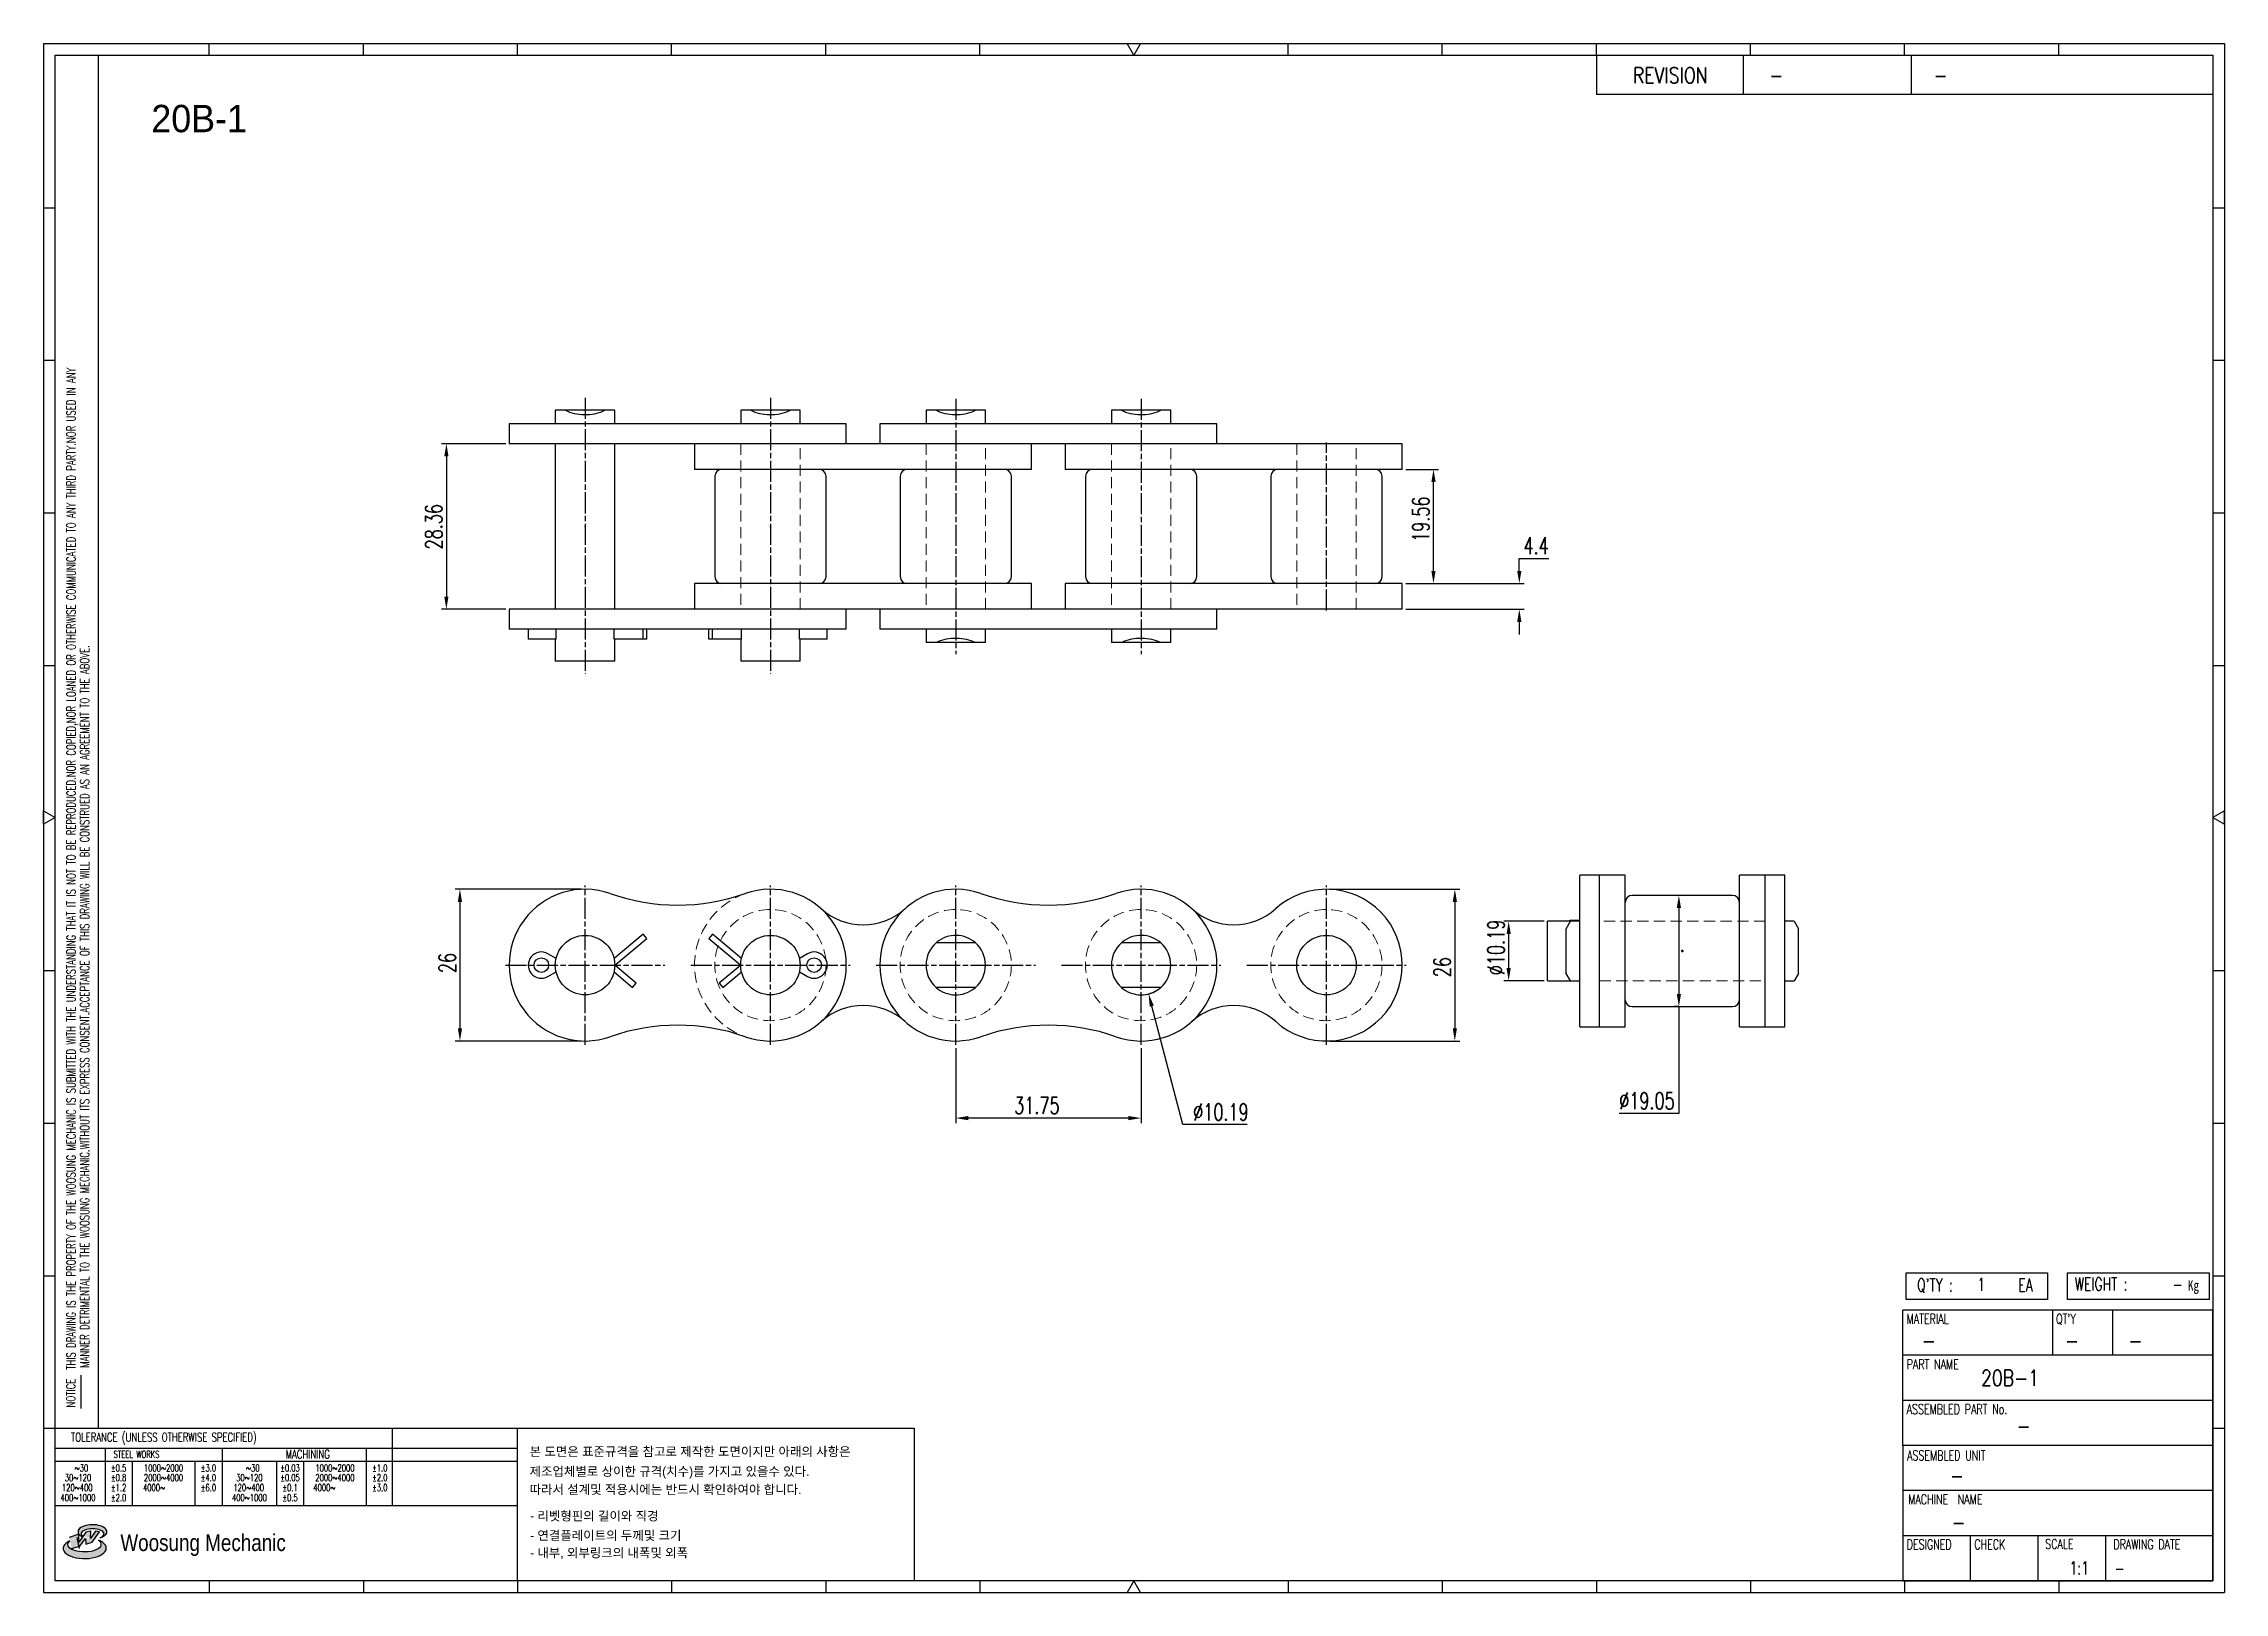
# Model space of a CAD drawing. Header units: millimetres. Extents: x 1209 to 1583, y -47 to 218.
import ezdxf
from ezdxf.enums import TextEntityAlignment as Align

# ---------------------------------------------------------------- set-up
doc = ezdxf.new("R2010")
doc.units = ezdxf.units.MM
doc.linetypes.add('AM_ISO08W050', pattern=[18, 12, -1.5, 3, -1.5])
doc.linetypes.add('HIDDEN', pattern=[9.525, 6.35, -3.175])
doc.layers.get('Defpoints').update_dxf_attribs({"color": 80})
for name, color, linetype, lineweight in [('2d ConnectionPoints', 7, 'Continuous', 50), ('CL1', 140, 'AM_ISO08W050', 25), ('HL3', 1, 'HIDDEN', 0)]:
    doc.layers.add(name, color=color, linetype=linetype, lineweight=lineweight)
for name, color, linetype in [('S-DIM', 7, 'Continuous'), ('TITLE', 7, 'Continuous'), ('도면레이아웃', 7, 'Continuous')]:
    doc.layers.add(name, color=color, linetype=linetype)
doc.styles.add('HAN', font='ROMANS.shx', dxfattribs={"width": 0.7, "bigfont": 'whgtxt.shx'})
doc.styles.add('HKD_ST2', font='romans.shx', dxfattribs={"width": 0.7, "height": 4, "bigfont": '@extfont2.shx'})
doc.styles.add('HSG', font='SIMPLEX.shx', dxfattribs={"width": 0.7, "bigfont": 'HSG.shx'})
doc.styles.add('MtXpl_', font='Gulim.ttf')
doc.styles.add('SLDTEXTSTYLE4', font='arial.ttf', dxfattribs={"width": 0.8})
doc.dimstyles.new('APP1.2', dxfattribs={"dimscale": 1.2, "dimtxt": 2.4, "dimasz": 1.8, "dimexe": 0.7, "dimexo": 0.5, "dimgap": 0.6, "dimtad": 1, "dimtoh": 1, "dimrnd": 0.01, "dimzin": 9, "dimdsep": 46, "dimtxsty": 'HSG', "dimcen": 0, "dimclrd": 1, "dimclre": 1, "dimclrt": 256, "dimazin": 2, "dimtp": 1, "dimtm": 1, "dimtfac": 0.5, "dimtofl": 0, "dimtmove": 0, "dimatfit": 3, "dimfxl": 0, "dimtvp": 1, "dimtolj": 2, "dimlwd": -1, "dimlwe": -1, "dimarcsym": 0})

# ---------------------------------------------------------------- blocks, each defined once
blk = doc.blocks.new('MAST')
at = {"layer": '도면레이아웃'}
h = blk.add_hatch(color=10, dxfattribs=at)
h.paths.add_polyline_path([(1.544, 35.177), (1.554, 34.966), (1.779, 35.034), (2.054, 35.422), (1.908, 35.446), (1.728, 35.167), (1.741, 35.439), (1.547, 35.405), (1.292, 35.041), (1.295, 35.33), (0.943, 35.208), (1.03, 34.8), (1.336, 34.885)])
edge = h.paths.add_edge_path()
edge.add_ellipse((1.795, 35.421), major_axis=(-0.53, 0), ratio=0.487785, start_angle=122.36065, end_angle=403.39574)
edge.add_line((1.411, 35.244), (1.419, 35.261))
edge.add_ellipse((1.798, 35.344), major_axis=(-0.423, 0), ratio=0.444396, start_angle=131.58977, end_angle=386.19408, ccw=False)
edge = h.paths.add_edge_path()
edge.add_ellipse((1.512, 34.815), major_axis=(-0.793, 0), ratio=0.480113, start_angle=314.67633, end_angle=590.85213)
edge.add_ellipse((1.501, 34.958), major_axis=(-0.62, 0), ratio=0.43311, start_angle=331.7024, end_angle=574.42495, ccw=False)
at = {"color": 140}
for p, q in [((0, 90.118), (80.15, 90.118)), ((0, 90.118), (0, 33.191)), ((80.15, 90.118), (80.15, 33.191)), ((57.068, 89.693), (57.068, 88.246)), ((62.47, 89.693), (62.47, 88.246)), ((68.635, 89.693), (68.635, 88.246)), ((79.725, 88.246), (57.068, 88.246)), ((68.449, 43.961), (68.449, 44.936)), ((68.449, 44.936), (73.654, 44.936)), ((73.654, 44.936), (73.654, 43.961)), ((74.39, 43.961), (74.39, 44.936)), ((74.39, 44.936), (79.595, 44.936)), ((79.595, 44.936), (79.595, 43.961)), ((68.336, 38.59), (68.336, 43.563)), ((79.725, 43.563), (68.336, 43.563)), ((73.654, 43.961), (68.449, 43.961)), ((73.827, 43.563), (73.827, 41.905)), ((79.595, 43.961), (74.39, 43.961)), ((76.037, 43.563), (76.037, 41.905)), ((79.725, 38.59), (79.725, 43.563)), ((79.725, 41.905), (68.336, 41.905)), ((79.725, 40.248), (68.336, 40.248)), ((68.336, 38.59), (68.336, 33.616)), ((79.725, 38.59), (68.336, 38.59)), ((79.725, 33.616), (79.725, 38.59)), ((79.725, 36.932), (68.336, 36.932)), ((79.725, 35.274), (68.336, 35.274)), ((70.822, 33.616), (70.822, 35.274)), ((73.309, 33.616), (73.309, 35.274)), ((75.796, 33.616), (75.796, 35.274)), ((0, 33.191), (80.15, 33.191)), ((68.336, 33.616), (79.725, 33.616))]:
    blk.add_line(p, q, dxfattribs=at)
for p, q in [((6.089, 89.693), (6.089, 90.118)), ((11.753, 89.693), (11.753, 90.118)), ((17.418, 89.693), (17.418, 90.118)), ((23.082, 89.693), (23.082, 90.118)), ((28.746, 89.693), (28.746, 90.118)), ((34.411, 89.693), (34.411, 90.118)), ((45.739, 89.693), (45.739, 90.118)), ((51.404, 89.693), (51.404, 90.118)), ((57.068, 89.693), (57.068, 90.118)), ((62.732, 89.693), (62.732, 90.118)), ((68.397, 89.693), (68.397, 90.118)), ((74.061, 89.693), (74.061, 90.118)), ((0, 84.085), (0.425, 84.085)), ((79.725, 84.085), (80.15, 84.085)), ((0, 78.478), (0.425, 78.478)), ((79.725, 78.478), (80.15, 78.478)), ((0, 72.87), (0.425, 72.87)), ((79.725, 72.87), (80.15, 72.87)), ((0, 67.262), (0.425, 67.262)), ((79.725, 67.262), (80.15, 67.262)), ((0, 56.047), (0.425, 56.047)), ((79.725, 56.047), (80.15, 56.047)), ((0, 50.439), (0.425, 50.439)), ((79.725, 50.439), (80.15, 50.439)), ((0, 44.832), (0.425, 44.832)), ((79.725, 44.832), (80.15, 44.832)), ((1.377, 39.947), (1.377, 41.174)), ((0, 39.224), (0.425, 39.224)), ((79.725, 39.224), (80.15, 39.224)), ((6.089, 33.616), (6.089, 33.191)), ((11.753, 33.616), (11.753, 33.191)), ((17.418, 33.616), (17.418, 33.191)), ((23.082, 33.616), (23.082, 33.191)), ((28.746, 33.616), (28.746, 33.191)), ((34.411, 33.616), (34.411, 33.191)), ((45.739, 33.616), (45.739, 33.191)), ((51.404, 33.616), (51.404, 33.191)), ((57.068, 33.616), (57.068, 33.191)), ((62.732, 33.616), (62.732, 33.191)), ((68.397, 33.616), (68.397, 33.191)), ((74.061, 33.616), (74.061, 33.191))]:
    blk.add_line(p, q)
at = {"color": 2}
for p, q in [((2.017, 39.224), (2.017, 89.693)), ((0.425, 39.224), (17.418, 39.224)), ((0.425, 38.487), (17.418, 38.487)), ((2.257, 38.487), (2.257, 36.382)), ((6.557, 38.5), (6.557, 36.382)), ((11.857, 38.487), (11.857, 36.382)), ((12.816, 39.224), (12.816, 36.382)), ((17.418, 33.616), (17.418, 39.224)), ((0.425, 38.012), (17.418, 38.012)), ((3.257, 38.012), (3.257, 36.382)), ((5.557, 38.012), (5.557, 36.382)), ((8.557, 38.012), (8.557, 36.382)), ((9.557, 38.026), (9.557, 36.382)), ((0.425, 36.382), (17.418, 36.382))]:
    blk.add_line(p, q, dxfattribs=at)
for points in [[(40.075, 89.693), (39.83, 90.118), (40.32, 90.118)], [(0.425, 61.679), (0, 61.433), (0, 61.924)], [(79.725, 61.679), (80.15, 61.433), (80.15, 61.924)], [(40.075, 33.616), (39.83, 33.191), (40.32, 33.191)]]:
    blk.add_lwpolyline(points, close=True)
at = {"color": 140}
blk.add_lwpolyline([(0.425, 89.693), (79.725, 89.693), (79.725, 33.616), (0.425, 33.616)], close=True, dxfattribs=at)
at = {"layer": '도면레이아웃'}
for p, q in [((1.295, 35.33), (0.943, 35.208)), ((1.547, 35.405), (1.292, 35.041)), ((1.292, 35.041), (1.295, 35.33)), ((1.741, 35.439), (1.547, 35.405)), ((1.908, 35.446), (1.728, 35.167)), ((1.728, 35.167), (1.741, 35.439)), ((1.779, 35.034), (2.054, 35.422)), ((2.054, 35.422), (1.908, 35.446)), ((1.03, 34.8), (1.336, 34.885)), ((1.224, 35.208), (1.311, 34.8)), ((1.224, 35.208), (1.224, 35.208)), ((1.336, 34.885), (1.544, 35.177)), ((1.419, 35.261), (1.411, 35.244)), ((1.544, 35.177), (1.554, 34.966)), ((1.554, 34.966), (1.779, 35.034))]:
    blk.add_line(p, q, dxfattribs=at)
for centre, major_axis, ratio, start_param, end_param in [((1.795, 35.421), (-0.53, 0), 0.487785, 2.135596, 7.040584), ((1.798, 35.344), (-0.423, 0), 0.444396, 2.296675, 6.740358), ((1.512, 34.815), (-0.793, 0), 0.480113, 5.492138, 10.312315), ((1.501, 34.958), (-0.62, 0), 0.43311, 5.789299, 10.025607)]:
    blk.add_ellipse(centre, major_axis=major_axis, ratio=ratio, start_param=start_param, end_param=end_param, dxfattribs=at)
for s, height, style, width, p in [('REVISION', 0.5806, 'HAN', 0.8, (58.415, 88.664)), ('-', 0.581, 'HAN', 0.8, (63.426, 88.664)), ('-', 0.581, 'HAN', 0.8, (69.468, 88.664)), ("Q'TY : ", 0.4746, 'HKD_ST2', 0.7, (68.857, 44.253)), ('1', 0.475, 'HKD_ST2', 0.7, (71.071, 44.275)), ('EA', 0.4746, 'HKD_ST2', 0.7, (72.578, 44.253)), ('WEIGHT : ', 0.4746, 'HKD_ST2', 0.7, (74.65, 44.286)), ('-', 0.581, 'HAN', 0.8, (69.029, 42.157)), ('-', 0.581, 'HAN', 0.8, (74.289, 42.157)), ('-', 0.581, 'HAN', 0.8, (76.623, 42.157)), ('-', 0.581, 'HAN', 0.8, (72.515, 39.013)), ('-', 0.581, 'HAN', 0.8, (70.067, 37.189)), ('-', 0.581, 'HAN', 0.8, (70.126, 35.48)), ('1:1', 0.4746, 'HKD_ST2', 0.7, (74.458, 33.848)), ('-', 0.475, 'HKD_ST2', 0.7, (76.112, 33.837))]:
    blk.add_text(s, height=height, dxfattribs=dict(style=style, width=width)).set_placement(p)
at = {"color": 6, "style": 'HKD_ST2', "width": 0.7}
for s, p in [(' THIS DRAWING IS THE PROPERTY OF THE WOOSUNG MECHANIC IS SUBMITTED WITH THE UNDERSTANDING THAT IT IS NOT TO BE REPRODUCED.NOR COPIED,NOR LOANED OR OTHERWISE COMMUNICATED TO ANY THIRD PARTY.NOR USED IN ANY', (1.173, 41.217)), ('MANNER DETRIMENTAL TO THE WOOSUNG MECHANIC.WITHOUT ITS EXPRESS CONSENT.ACCEPTANCE OF THIS DRAWING WILL BE CONSTRUED AS AN AGREEMENT TO THE ABOVE.', (1.672, 41.447))]:
    blk.add_text(s, height=0.326266, rotation=90, dxfattribs=at).set_placement(p)
at = {"style": 'HKD_ST2', "width": 0.7}
blk.add_text('-', height=0.475, dxfattribs=at).set_placement((78.613, 44.286), align=Align.RIGHT)
at = {"color": 254, "style": 'HKD_ST2', "width": 0.7}
for s, height, p in [('MATERIAL', 0.3651, (68.474, 43.425)), ("QT'Y", 0.3651, (73.965, 43.425)), ('PART NAME', 0.3651, (68.474, 41.756)), ('ASSEMBLED PART No.', 0.36511, (68.474, 40.109)), ('ASSEMBLED UNIT', 0.36511, (68.49, 38.408)), ('MACHINE  NAME', 0.36511, (68.532, 36.794)), ('DESIGNED', 0.3651, (68.474, 35.136)), ('CHECK', 0.3651, (70.961, 35.136)), ('SCALE', 0.3651, (73.566, 35.153)), ('DRAWING DATE', 0.36511, (76.071, 35.141))]:
    blk.add_text(s, height=height, dxfattribs=at).set_placement(p, align=Align.TOP_LEFT)
at = {"style": 'HKD_ST2', "width": 0.7}
blk.add_text('NOTICE', height=0.3263, rotation=90, dxfattribs=at).set_placement((1.163, 39.988))
blk.add_text('TOLERANCE (UNLESS OTHERWISE SPECIFIED)', height=0.32627, dxfattribs=at).set_placement((4.417, 38.896), align=Align.MIDDLE_CENTER)
at = {"color": 4, "style": 'HKD_ST2', "width": 0.7}
for s, height, p in [('%%12630', 0.261, (1.389, 37.762)), ('1000%%1262000', 0.26101, (4.407, 37.762)), ('%%12630', 0.261, (7.689, 37.762)), ('1000%%1262000', 0.26101, (10.707, 37.762)), ('120%%126400', 0.26101, (1.237, 37.045)), ('30%%126120', 0.261, (1.263, 37.411)), ('4000%%126', 0.261, (4.061, 37.045)), ('2000%%1264000', 0.26101, (4.407, 37.411)), ('120%%126400', 0.26101, (7.537, 37.045)), ('30%%126120', 0.261, (7.563, 37.411)), ('4000%%126', 0.261, (10.321, 37.045)), ('2000%%1264000', 0.26101, (10.707, 37.411)), ('400%%1261000', 0.26101, (1.263, 36.67)), ('400%%1261000', 0.26101, (7.563, 36.67))]:
    blk.add_text(s, height=height, dxfattribs=at).set_placement(p, align=Align.MIDDLE_CENTER)
for s, height, p in [('%%P0.5', 0.261, (2.757, 37.762)), ('STEEL WORKS', 0.26101, (3.416, 38.268)), ('%%P3.0', 0.261, (6.057, 37.762)), ('%%P0.03', 0.261, (9.057, 37.762)), ('MACHINING', 0.3263, (9.707, 38.27)), ('%%P1.0', 0.261, (12.357, 37.762)), ('%%P0.8', 0.261, (2.757, 37.411)), ('%%P1.2', 0.261, (2.757, 37.045)), ('%%P4.0', 0.261, (6.057, 37.411)), ('%%P6.0', 0.261, (6.057, 37.045)), ('%%P0.05', 0.261, (9.057, 37.411)), ('%%P0.1', 0.261, (9.057, 37.045)), ('%%P2.0', 0.261, (12.357, 37.411)), ('%%P3.0', 0.261, (12.357, 37.045)), ('%%P2.0', 0.261, (2.757, 36.67)), ('%%P0.5', 0.261, (9.057, 36.67))]:
    blk.add_text(s, height=height, dxfattribs=at).set_placement(p, align=Align.MIDDLE)
at = {"color": 1, "style": 'SLDTEXTSTYLE4', "width": 0.8}
blk.add_text('Woosung Mechanic', height=0.61957, dxfattribs=at).set_placement((2.822, 34.711))
at = {"layer": 'TITLE', "width": 0.8}
blk.add_text('Kg', height=0.3789, dxfattribs=at).set_placement((78.807, 44.286))
blk = doc.blocks.new('*D2')
at = {"layer": 'Defpoints', "color": 0, "transparency": 16777216}
for p in [(1442.24, 145.32), (1447.58, 145.32), (1442.24, 125.76)]:
    blk.add_point(p, dxfattribs=at)
at = {"layer": 'S-DIM', "color": 1, "transparency": 16777216}
for p, q in [((1442.84, 145.32), (1448.42, 145.32)), ((1447.58, 127.92), (1447.58, 143.16)), ((1442.84, 125.76), (1448.42, 125.76))]:
    blk.add_line(p, q, dxfattribs=at)
for points in [[(1447.22, 143.16), (1447.94, 143.16), (1447.58, 145.32)], [(1447.22, 127.92), (1447.94, 127.92), (1447.58, 125.76)]]:
    blk.add_solid(points, dxfattribs=at)
at = {"layer": 'S-DIM', "transparency": 16777216, "insert": (1445.42, 136.78), "char_height": 2.88, "attachment_point": 5, "rotation": 90, "style": 'HSG'}
blk.add_mtext('\\A2;19.56', dxfattribs=at)
blk = doc.blocks.new('*D3')
at = {"layer": 'Defpoints', "color": 0, "transparency": 16777216}
for p in [(1442.24, 125.76), (1442.24, 121.36), (1462.28, 121.36)]:
    blk.add_point(p, dxfattribs=at)
at = {"layer": 'S-DIM', "color": 1, "transparency": 16777216}
for p, q in [((1462.28, 127.92), (1462.28, 130.08)), ((1462.28, 130.08), (1467.32, 130.08)), ((1442.84, 125.76), (1463.12, 125.76)), ((1442.84, 121.36), (1463.12, 121.36)), ((1462.28, 119.2), (1462.28, 117.04))]:
    blk.add_line(p, q, dxfattribs=at)
for points in [[(1461.92, 127.92), (1462.64, 127.92), (1462.28, 125.76)], [(1461.92, 119.2), (1462.64, 119.2), (1462.28, 121.36)]]:
    blk.add_solid(points, dxfattribs=at)
at = {"layer": 'S-DIM', "transparency": 16777216, "insert": (1465.16, 132.24), "char_height": 2.88, "attachment_point": 5, "style": 'HSG'}
blk.add_mtext('\\A2;4.4', dxfattribs=at)
blk = doc.blocks.new('*D4')
at = {"layer": 'Defpoints', "color": 0, "transparency": 16777216}
for p in [(1289.24, 149.72), (1278.48, 121.36), (1289.24, 121.36)]:
    blk.add_point(p, dxfattribs=at)
at = {"layer": 'S-DIM', "color": 1, "transparency": 16777216}
for p, q in [((1288.64, 149.72), (1277.64, 149.72)), ((1278.48, 147.56), (1278.48, 123.52)), ((1288.64, 121.36), (1277.64, 121.36))]:
    blk.add_line(p, q, dxfattribs=at)
for points in [[(1278.12, 147.56), (1278.84, 147.56), (1278.48, 149.72)], [(1278.12, 123.52), (1278.84, 123.52), (1278.48, 121.36)]]:
    blk.add_solid(points, dxfattribs=at)
at = {"layer": 'S-DIM', "transparency": 16777216, "insert": (1276.32, 135.5), "char_height": 2.88, "attachment_point": 5, "rotation": 90, "style": 'HSG'}
blk.add_mtext('\\A2;28.36', dxfattribs=at)
blk = doc.blocks.new('*D5')
at = {"layer": 'Defpoints', "color": 0, "transparency": 16777216}
for p in [(1302.24, 73.39), (1280.8, 47.39), (1302.24, 47.39)]:
    blk.add_point(p, dxfattribs=at)
at = {"layer": 'S-DIM', "color": 1, "transparency": 16777216}
for p, q in [((1301.64, 73.39), (1279.96, 73.39)), ((1280.8, 71.23), (1280.8, 49.55)), ((1301.64, 47.39), (1279.96, 47.39))]:
    blk.add_line(p, q, dxfattribs=at)
for points in [[(1280.44, 71.23), (1281.16, 71.23), (1280.8, 73.39)], [(1280.44, 49.55), (1281.16, 49.55), (1280.8, 47.39)]]:
    blk.add_solid(points, dxfattribs=at)
at = {"layer": 'S-DIM', "transparency": 16777216, "insert": (1278.64, 60.75), "char_height": 2.88, "attachment_point": 5, "rotation": 90, "style": 'HSG'}
blk.add_mtext('\\A2;26', dxfattribs=at)
blk = doc.blocks.new('*D6')
at = {"layer": 'Defpoints', "color": 0, "transparency": 16777216}
for p in [(1429.24, 73.39), (1429.24, 47.39), (1451.24, 47.39)]:
    blk.add_point(p, dxfattribs=at)
at = {"layer": 'S-DIM', "color": 1, "transparency": 16777216}
for p, q in [((1429.84, 73.39), (1452.08, 73.39)), ((1451.24, 71.23), (1451.24, 49.55)), ((1429.84, 47.39), (1452.08, 47.39))]:
    blk.add_line(p, q, dxfattribs=at)
for points in [[(1450.88, 71.23), (1451.6, 71.23), (1451.24, 73.39)], [(1450.88, 49.55), (1451.6, 49.55), (1451.24, 47.39)]]:
    blk.add_solid(points, dxfattribs=at)
at = {"layer": 'S-DIM', "transparency": 16777216, "insert": (1449.08, 60.05), "char_height": 2.88, "attachment_point": 5, "rotation": 90, "style": 'HSG'}
blk.add_mtext('\\A2;26', dxfattribs=at)
blk = doc.blocks.new('*D7')
at = {"layer": 'Defpoints', "color": 0, "transparency": 16777216}
for p in [(1365.74, 46.74), (1397.49, 46.74), (1365.74, 34.18)]:
    blk.add_point(p, dxfattribs=at)
at = {"layer": 'S-DIM', "color": 1, "transparency": 16777216}
for p, q in [((1365.74, 46.14), (1365.74, 33.34)), ((1397.49, 46.14), (1397.49, 33.34)), ((1395.33, 34.18), (1367.9, 34.18))]:
    blk.add_line(p, q, dxfattribs=at)
for points in [[(1367.9, 34.54), (1367.9, 33.82), (1365.74, 34.18)], [(1395.33, 34.54), (1395.33, 33.82), (1397.49, 34.18)]]:
    blk.add_solid(points, dxfattribs=at)
at = {"layer": 'S-DIM', "transparency": 16777216, "insert": (1379.65, 36.34), "char_height": 2.88, "attachment_point": 5, "style": 'HSG'}
blk.add_mtext('\\A2;31.75', dxfattribs=at)
blk = doc.blocks.new('*D8')
at = {"layer": 'Defpoints', "color": 0, "transparency": 16777216}
for p in [(1467.12, 67.9), (1460.46, 57.71), (1467.12, 57.71)]:
    blk.add_point(p, dxfattribs=at)
at = {"layer": 'S-DIM', "color": 1, "transparency": 16777216}
for p, q in [((1466.52, 67.9), (1459.62, 67.9)), ((1460.46, 65.74), (1460.46, 59.87)), ((1466.52, 57.71), (1459.62, 57.71))]:
    blk.add_line(p, q, dxfattribs=at)
for points in [[(1460.1, 65.74), (1460.82, 65.74), (1460.46, 67.9)], [(1460.1, 59.87), (1460.82, 59.87), (1460.46, 57.71)]]:
    blk.add_solid(points, dxfattribs=at)
at = {"layer": 'S-DIM', "transparency": 16777216, "insert": (1458.3, 63.41), "char_height": 2.88, "attachment_point": 5, "rotation": 90, "style": 'HSG'}
blk.add_mtext('\\A2;%%c10.19', dxfattribs=at)
blk = doc.blocks.new('*D9')
at = {"layer": 'Defpoints', "color": 0, "transparency": 16777216}
for p in [(1490.22, 72.33), (1489.62, 53.28), (1490.22, 53.28)]:
    blk.add_point(p, dxfattribs=at)
at = {"layer": 'S-DIM', "color": 1, "transparency": 16777216}
for p, q in [((1489.62, 72.33), (1488.78, 72.33)), ((1489.62, 70.17), (1489.62, 55.44)), ((1489.62, 53.28), (1488.78, 53.28)), ((1489.62, 53.28), (1489.62, 34.99)), ((1489.62, 34.99), (1479.4, 34.99))]:
    blk.add_line(p, q, dxfattribs=at)
for points in [[(1489.26, 70.17), (1489.98, 70.17), (1489.62, 72.33)], [(1489.26, 55.44), (1489.98, 55.44), (1489.62, 53.28)]]:
    blk.add_solid(points, dxfattribs=at)
at = {"layer": 'S-DIM', "transparency": 16777216, "insert": (1484.15, 37.15), "char_height": 2.88, "attachment_point": 5, "style": 'HSG'}
blk.add_mtext('\\A2;%%c19.05', dxfattribs=at)
blk = doc.blocks.new('*D10')
at = {"layer": 'Defpoints', "color": 0, "transparency": 16777216}
for p in [(1396.2, 65.32), (1398.78, 55.46)]:
    blk.add_point(p, dxfattribs=at)
at = {"layer": 'S-DIM', "color": 1, "transparency": 16777216}
for p, q in [((1404.62, 33.06), (1399.32, 53.37)), ((1415.67, 33.06), (1404.62, 33.06))]:
    blk.add_line(p, q, dxfattribs=at)
blk.add_arc((1397.49, 60.39), 5.1, 275.1746, 304.6623, dxfattribs=at)
blk.add_solid([(1399.67, 53.46), (1398.97, 53.28), (1398.78, 55.46)], dxfattribs=at)
at = {"layer": 'S-DIM', "transparency": 16777216, "insert": (1411.16, 35.22), "char_height": 2.88, "attachment_point": 5, "style": 'HSG'}
blk.add_mtext('\\A2;∅10.19', dxfattribs=at)

msp = doc.modelspace()

# ---------------------------------------------------------------- linework, layer by layer
for p, q in [((1297.145, 155.44), (1297.145, 153.12)), ((1307.335, 155.44), (1297.145, 155.44)), ((1307.335, 153.12), (1307.335, 155.44)), ((1328.895, 155.44), (1328.895, 153.12)), ((1339.085, 155.44), (1328.895, 155.44)), ((1339.085, 153.12), (1339.085, 155.44)), ((1360.645, 155.44), (1360.645, 153.12)), ((1370.835, 155.44), (1360.645, 155.44)), ((1370.835, 153.12), (1370.835, 155.44)), ((1402.585, 155.44), (1392.395, 155.44)), ((1392.395, 155.44), (1392.395, 153.12)), ((1402.585, 153.12), (1402.585, 155.44)), ((1289.24, 153.12), (1289.24, 149.72)), ((1346.99, 153.12), (1289.24, 153.12)), ((1342.675, 149.72), (1289.24, 149.72)), ((1297.145, 149.72), (1297.145, 121.36)), ((1307.335, 121.36), (1307.335, 149.72)), ((1320.99, 149.72), (1320.99, 145.32)), ((1370.054, 149.72), (1329.676, 149.72)), ((1346.99, 149.72), (1346.99, 153.12)), ((1352.74, 153.12), (1352.74, 149.72)), ((1410.49, 153.12), (1352.74, 153.12)), ((1406.175, 149.72), (1357.056, 149.72)), ((1378.74, 145.32), (1378.74, 149.72)), ((1384.49, 149.72), (1384.49, 145.32)), ((1442.24, 149.72), (1393.176, 149.72)), ((1410.49, 149.72), (1410.49, 153.12)), ((1442.24, 145.32), (1442.24, 149.72)), ((1378.74, 145.32), (1320.99, 145.32)), ((1324.465, 144.139), (1324.465, 126.941)), ((1343.515, 126.941), (1343.515, 144.139)), ((1356.215, 144.139), (1356.215, 126.941)), ((1375.265, 126.941), (1375.265, 144.139)), ((1442.24, 145.32), (1384.49, 145.32)), ((1387.965, 144.139), (1387.965, 126.941)), ((1407.015, 126.941), (1407.015, 144.139)), ((1419.715, 144.139), (1419.715, 126.941)), ((1438.765, 126.941), (1438.765, 144.139)), ((1320.99, 125.76), (1320.99, 121.36)), ((1378.74, 125.76), (1320.99, 125.76)), ((1378.74, 121.36), (1378.74, 125.76)), ((1384.49, 125.76), (1384.49, 121.36)), ((1442.24, 125.76), (1384.49, 125.76)), ((1442.24, 121.36), (1442.24, 125.76)), ((1289.24, 121.36), (1289.24, 117.96)), ((1342.675, 121.36), (1289.24, 121.36)), ((1370.054, 121.36), (1329.676, 121.36)), ((1346.99, 117.96), (1346.99, 121.36)), ((1352.74, 121.36), (1352.74, 117.96)), ((1406.175, 121.36), (1357.056, 121.36)), ((1442.24, 121.36), (1393.176, 121.36)), ((1410.49, 117.96), (1410.49, 121.36)), ((1346.99, 117.96), (1289.24, 117.96)), ((1292.503, 117.96), (1292.503, 116.26)), ((1297.275, 116.26), (1292.503, 116.26)), ((1297.145, 116.26), (1297.145, 112.44)), ((1297.275, 116.26), (1297.275, 117.96)), ((1307.206, 116.26), (1307.206, 117.96)), ((1312.796, 116.26), (1307.206, 116.26)), ((1307.335, 112.44), (1307.335, 116.26)), ((1312.18, 116.26), (1312.18, 117.96)), ((1312.796, 116.26), (1312.796, 117.96)), ((1323.435, 116.26), (1323.435, 117.96)), ((1329.025, 116.26), (1323.435, 116.26)), ((1324.05, 116.26), (1324.05, 117.96)), ((1328.895, 116.26), (1328.895, 112.44)), ((1329.025, 116.26), (1329.025, 117.96)), ((1338.956, 116.26), (1338.956, 117.96)), ((1343.727, 116.26), (1338.956, 116.26)), ((1339.085, 112.44), (1339.085, 116.26)), ((1343.727, 116.26), (1343.727, 117.96)), ((1410.49, 117.96), (1352.74, 117.96)), ((1360.645, 117.96), (1360.645, 115.64)), ((1370.835, 115.64), (1370.835, 117.96)), ((1392.395, 117.96), (1392.395, 115.64)), ((1402.585, 115.64), (1402.585, 117.96)), ((1307.335, 112.44), (1297.145, 112.44)), ((1339.085, 112.44), (1328.895, 112.44)), ((1370.835, 115.64), (1360.645, 115.64)), ((1402.585, 115.64), (1392.395, 115.64)), ((1476.036, 75.8), (1472.636, 75.8)), ((1472.636, 49.8), (1472.636, 75.8)), ((1480.436, 75.8), (1476.036, 75.8)), ((1476.036, 49.8), (1476.036, 75.8)), ((1480.436, 49.8), (1480.436, 75.8)), ((1504.396, 75.8), (1499.996, 75.8)), ((1499.996, 49.8), (1499.996, 75.8)), ((1504.396, 49.8), (1504.396, 75.8)), ((1507.796, 75.8), (1504.396, 75.8)), ((1507.796, 49.8), (1507.796, 75.8)), ((1498.815, 72.325), (1481.617, 72.325)), ((1467.116, 57.705), (1467.116, 67.895)), ((1471.052, 67.895), (1467.116, 67.895)), ((1470.316, 66.621), (1471.052, 67.895)), ((1470.936, 68.115), (1472.636, 68.115)), ((1470.936, 67.895), (1470.936, 68.115)), ((1472.636, 67.895), (1471.052, 67.895)), ((1509.381, 67.895), (1507.796, 67.895)), ((1509.381, 67.895), (1510.116, 66.621)), ((1312.18, 65.704), (1307.206, 61.53)), ((1307.335, 60.389), (1312.796, 64.971)), ((1312.796, 64.971), (1312.18, 65.704)), ((1324.05, 65.704), (1323.435, 64.971)), ((1323.435, 64.971), (1328.895, 60.389)), ((1329.025, 61.53), (1324.05, 65.704)), ((1362.562, 64.371), (1362.37, 64.21)), ((1369.11, 64.21), (1362.37, 64.21)), ((1362.922, 64.633), (1362.562, 64.371)), ((1363.302, 64.863), (1362.922, 64.633)), ((1363.701, 65.058), (1363.302, 64.863)), ((1364.116, 65.218), (1363.701, 65.058)), ((1364.543, 65.341), (1364.116, 65.218)), ((1364.979, 65.427), (1364.543, 65.341)), ((1365.421, 65.474), (1364.979, 65.427)), ((1365.866, 65.482), (1365.421, 65.474)), ((1366.309, 65.452), (1365.866, 65.482)), ((1366.748, 65.383), (1366.309, 65.452)), ((1367.18, 65.276), (1366.748, 65.383)), ((1367.6, 65.132), (1367.18, 65.276)), ((1368.007, 64.952), (1367.6, 65.132)), ((1368.396, 64.737), (1368.007, 64.952)), ((1368.765, 64.489), (1368.396, 64.737)), ((1369.11, 64.21), (1368.765, 64.489)), ((1394.312, 64.371), (1394.12, 64.21)), ((1400.86, 64.21), (1394.12, 64.21)), ((1394.672, 64.633), (1394.312, 64.371)), ((1395.052, 64.863), (1394.672, 64.633)), ((1395.451, 65.058), (1395.052, 64.863)), ((1395.866, 65.218), (1395.451, 65.058)), ((1396.293, 65.341), (1395.866, 65.218)), ((1396.729, 65.427), (1396.293, 65.341)), ((1397.171, 65.474), (1396.729, 65.427)), ((1397.616, 65.482), (1397.171, 65.474)), ((1398.059, 65.452), (1397.616, 65.482)), ((1398.498, 65.383), (1398.059, 65.452)), ((1398.93, 65.276), (1398.498, 65.383)), ((1399.35, 65.132), (1398.93, 65.276)), ((1399.757, 64.952), (1399.35, 65.132)), ((1400.146, 64.737), (1399.757, 64.952)), ((1400.515, 64.489), (1400.146, 64.737)), ((1400.86, 64.21), (1400.515, 64.489)), ((1470.316, 58.979), (1470.316, 66.621)), ((1510.116, 58.979), (1510.116, 66.621)), ((1297.275, 61.53), (1295.877, 62.337)), ((1310.998, 57.315), (1307.335, 60.389)), ((1328.895, 60.389), (1325.232, 57.315)), ((1340.354, 62.337), (1338.956, 61.53)), ((1295.877, 58.441), (1297.275, 59.248)), ((1307.206, 59.248), (1310.383, 56.582)), ((1310.383, 56.582), (1310.998, 57.315)), ((1325.232, 57.315), (1325.847, 56.582)), ((1325.847, 56.582), (1329.025, 59.248)), ((1338.956, 59.248), (1340.354, 58.441)), ((1362.37, 56.568), (1362.716, 56.289)), ((1369.11, 56.568), (1362.37, 56.568)), ((1362.716, 56.289), (1363.085, 56.041)), ((1363.085, 56.041), (1363.474, 55.826)), ((1368.179, 55.915), (1368.559, 56.145)), ((1368.559, 56.145), (1368.918, 56.407)), ((1368.918, 56.407), (1369.11, 56.568)), ((1394.12, 56.568), (1394.466, 56.289)), ((1400.86, 56.568), (1394.12, 56.568)), ((1394.466, 56.289), (1394.835, 56.041)), ((1394.835, 56.041), (1395.224, 55.826)), ((1399.929, 55.915), (1400.309, 56.145)), ((1400.309, 56.145), (1400.668, 56.407)), ((1400.668, 56.407), (1400.86, 56.568)), ((1467.116, 57.705), (1471.052, 57.705)), ((1471.052, 57.705), (1470.316, 58.979)), ((1471.052, 57.705), (1472.636, 57.705)), ((1507.796, 57.705), (1509.381, 57.705)), ((1510.116, 58.979), (1509.381, 57.705)), ((1363.474, 55.826), (1363.881, 55.646)), ((1363.881, 55.646), (1364.301, 55.502)), ((1364.301, 55.502), (1364.732, 55.395)), ((1364.732, 55.395), (1365.172, 55.326)), ((1365.172, 55.326), (1365.615, 55.296)), ((1365.615, 55.296), (1366.059, 55.304)), ((1366.059, 55.304), (1366.501, 55.351)), ((1366.501, 55.351), (1366.938, 55.437)), ((1366.938, 55.437), (1367.365, 55.56)), ((1367.365, 55.56), (1367.779, 55.72)), ((1367.779, 55.72), (1368.179, 55.915)), ((1395.224, 55.826), (1395.631, 55.646)), ((1395.631, 55.646), (1396.051, 55.502)), ((1396.051, 55.502), (1396.482, 55.395)), ((1396.482, 55.395), (1396.922, 55.326)), ((1396.922, 55.326), (1397.365, 55.296)), ((1397.365, 55.296), (1397.809, 55.304)), ((1397.809, 55.304), (1398.251, 55.351)), ((1398.251, 55.351), (1398.688, 55.437)), ((1398.688, 55.437), (1399.115, 55.56)), ((1399.115, 55.56), (1399.529, 55.72)), ((1399.529, 55.72), (1399.929, 55.915)), ((1481.617, 53.275), (1498.815, 53.275)), ((1472.636, 49.8), (1476.036, 49.8)), ((1476.036, 49.8), (1480.436, 49.8)), ((1499.996, 49.8), (1504.396, 49.8)), ((1504.396, 49.8), (1507.796, 49.8))]:
    msp.add_line(p, q)
for points in [[(1298.87, 155.44), (1299.216, 155.278), (1299.585, 155.135), (1299.974, 155.011), (1300.381, 154.907), (1300.801, 154.824), (1301.232, 154.762), (1301.672, 154.723), (1302.115, 154.705), (1302.559, 154.71), (1303.001, 154.737), (1303.438, 154.787), (1303.865, 154.858), (1304.279, 154.95), (1304.679, 155.063), (1305.059, 155.195), (1305.418, 155.347), (1305.61, 155.44)], [(1330.62, 155.44), (1330.966, 155.278), (1331.335, 155.135), (1331.724, 155.011), (1332.131, 154.907), (1332.551, 154.824), (1332.982, 154.762), (1333.422, 154.723), (1333.865, 154.705), (1334.309, 154.71), (1334.751, 154.737), (1335.188, 154.787), (1335.615, 154.858), (1336.029, 154.95), (1336.429, 155.063), (1336.809, 155.195), (1337.168, 155.347), (1337.36, 155.44)], [(1362.37, 155.44), (1362.716, 155.278), (1363.085, 155.135), (1363.474, 155.011), (1363.881, 154.907), (1364.301, 154.824), (1364.732, 154.762), (1365.172, 154.723), (1365.615, 154.705), (1366.059, 154.71), (1366.501, 154.737), (1366.938, 154.787), (1367.365, 154.858), (1367.779, 154.95), (1368.179, 155.063), (1368.559, 155.195), (1368.918, 155.347), (1369.11, 155.44)], [(1394.12, 155.44), (1394.466, 155.278), (1394.835, 155.135), (1395.224, 155.011), (1395.631, 154.907), (1396.051, 154.824), (1396.482, 154.762), (1396.922, 154.723), (1397.365, 154.705), (1397.809, 154.71), (1398.251, 154.737), (1398.688, 154.787), (1399.115, 154.858), (1399.529, 154.95), (1399.929, 155.063), (1400.309, 155.195), (1400.668, 155.347), (1400.86, 155.44)], [(1369.11, 115.64), (1368.765, 115.801), (1368.396, 115.944), (1368.007, 116.068), (1367.6, 116.172), (1367.18, 116.255), (1366.748, 116.317), (1366.309, 116.357), (1365.866, 116.374), (1365.421, 116.369), (1364.979, 116.342), (1364.543, 116.293), (1364.116, 116.222), (1363.701, 116.129), (1363.302, 116.016), (1362.922, 115.884), (1362.562, 115.733), (1362.37, 115.64)], [(1400.86, 115.64), (1400.515, 115.801), (1400.146, 115.944), (1399.757, 116.068), (1399.35, 116.172), (1398.93, 116.255), (1398.498, 116.317), (1398.059, 116.357), (1397.616, 116.374), (1397.171, 116.369), (1396.729, 116.342), (1396.293, 116.293), (1395.866, 116.222), (1395.451, 116.129), (1395.052, 116.016), (1394.672, 115.884), (1394.312, 115.733), (1394.12, 115.64)]]:
    msp.add_lwpolyline(points)
at = {"color": 140}
msp.add_lwpolyline([(1290.669, -18.956), (1358.627, -18.956), (1358.627, -45.094), (1290.669, -45.094)], close=True, dxfattribs=at)
for centre, radius in [((1302.24, 60.389), 5.095), ((1333.99, 60.389), 5.095), ((1429.24, 60.389), 5.095), ((1294.752, 60.389), 1.248), ((1341.478, 60.389), 1.248)]:
    msp.add_circle(centre, radius)
for centre, radius, start, end in [((1325.646, 144.139), 1.181, 90, 180), ((1342.334, 144.139), 1.181, 0, 90), ((1357.396, 144.139), 1.181, 90, 180), ((1374.084, 144.139), 1.181, 0, 90), ((1389.146, 144.139), 1.181, 90, 180), ((1405.834, 144.139), 1.181, 0, 90), ((1420.896, 144.139), 1.181, 90, 180), ((1437.584, 144.139), 1.181, 0, 90), ((1325.646, 126.941), 1.181, 180, 270), ((1342.334, 126.941), 1.181, 270, 0), ((1357.396, 126.941), 1.181, 180, 270), ((1374.084, 126.941), 1.181, 270, 360), ((1389.146, 126.941), 1.181, 180, 270), ((1405.834, 126.941), 1.181, 270, 0), ((1420.896, 126.941), 1.181, 180, 270), ((1437.584, 126.941), 1.181, 270, 360), ((1302.24, 60.389), 13, 70.61979, 289.38021), ((1318.115, 105.518), 34.84, 250.61979, 289.38021), ((1333.99, 60.389), 13, 250.61979, 109.38021), ((1365.74, 60.389), 13, 70.61979, 289.38021), ((1381.615, 105.518), 34.84, 250.61979, 289.38021), ((1397.49, 60.389), 13, 250.61979, 109.38021), ((1429.24, 60.389), 13, 228.08501, 131.91499), ((1481.617, 71.144), 1.181, 90, 180), ((1498.815, 71.144), 1.181, 0, 90), ((1349.865, 78.073), 10.764, 228.08501, 311.91499), ((1413.365, 78.073), 10.764, 228.08501, 311.91499), ((1365.74, 60.389), 5.095, 131.40962, 228.59038), ((1365.74, 60.389), 5.095, 311.40962, 48.59038), ((1397.49, 60.389), 5.095, 131.40962, 228.59038), ((1397.49, 60.389), 5.095, 311.40962, 48.59038), ((1294.752, 60.389), 2.249, 60, 300), ((1341.478, 60.389), 2.249, 240, 120), ((1349.865, 42.705), 10.764, 48.08501, 131.91499), ((1413.365, 42.705), 10.764, 48.08501, 131.91499), ((1481.617, 54.456), 1.181, 180, 270), ((1498.815, 54.456), 1.181, 270, 0), ((1318.115, 15.26), 34.84, 70.61979, 109.38021), ((1381.615, 15.26), 34.84, 70.61979, 109.38021)]:
    msp.add_arc(centre, radius, start, end)
at = {"layer": '2d ConnectionPoints'}
msp.add_point((1490.216, 62.8), dxfattribs=at)
msp.add_point((1490.216, 62.8), dxfattribs=at)
msp.add_point((1490.216, 62.8), dxfattribs=at)
at = {"layer": 'CL1', "ltscale": 0.3}
for p, q in [((1302.24, 157.59), (1302.24, 110.29)), ((1333.99, 157.59), (1333.99, 110.29)), ((1365.74, 157.43), (1365.74, 113.65)), ((1397.49, 157.43), (1397.49, 113.65)), ((1429.24, 121.14), (1429.24, 149.94)), ((1302.24, 46.739), (1302.24, 74.039)), ((1333.99, 46.739), (1333.99, 74.039)), ((1365.74, 46.739), (1365.74, 74.039)), ((1397.49, 46.739), (1397.49, 74.039)), ((1429.24, 46.739), (1429.24, 74.039)), ((1288.59, 60.389), (1315.89, 60.389)), ((1320.34, 60.389), (1347.64, 60.389)), ((1352.09, 60.389), (1379.39, 60.389)), ((1383.84, 60.389), (1411.14, 60.389)), ((1415.59, 60.389), (1442.89, 60.389))]:
    msp.add_line(p, q, dxfattribs=at)
for p in [(1302.24, 135.54), (1333.99, 135.54), (1333.99, 135.54), (1302.24, 60.389), (1333.99, 60.389), (1333.99, 60.389), (1365.74, 60.389), (1397.49, 60.389)]:
    msp.add_point(p, dxfattribs=at)
at = {"layer": 'HL3', "ltscale": 0.3}
for p, q in [((1328.895, 149.72), (1328.895, 121.36)), ((1328.895, 149.72), (1328.895, 121.36)), ((1339.085, 121.36), (1339.085, 149.72)), ((1339.085, 121.36), (1339.085, 149.72)), ((1360.645, 149.72), (1360.645, 121.36)), ((1360.645, 149.72), (1360.645, 121.36)), ((1370.835, 121.36), (1370.835, 149.72)), ((1370.835, 121.36), (1370.835, 149.72)), ((1392.395, 149.72), (1392.395, 121.36)), ((1392.395, 149.72), (1392.395, 121.36)), ((1402.585, 121.36), (1402.585, 149.72)), ((1402.585, 121.36), (1402.585, 149.72)), ((1424.145, 149.72), (1424.145, 121.36)), ((1434.335, 121.36), (1434.335, 149.72)), ((1504.396, 67.895), (1476.036, 67.895)), ((1476.036, 57.705), (1504.396, 57.705))]:
    msp.add_line(p, q, dxfattribs=at)
for centre in [(1333.99, 60.389), (1365.74, 60.389), (1397.49, 60.389), (1429.24, 60.389)]:
    msp.add_circle(centre, 9.525, dxfattribs=at)
msp.add_arc((1333.99, 60.389), 13, 109.38021, 250.61979, dxfattribs=at)

# ---------------------------------------------------------------- block references
at = {"color": 140, "xscale": 4.661062486081677, "yscale": 4.661062486081677, "zscale": 4.661062486081677}
msp.add_blockref('MAST', (1209.483, -201.782), dxfattribs=at)

# ---------------------------------------------------------------- texts
at = {"color": 254, "style": 'MtXpl_'}
msp.add_text('20B-1', height=4.6905, dxfattribs=at).set_placement((1227.94, 203.079))
at = {"style": 'HAN', "width": 0.8}
msp.add_text('20B-1', height=2.7063, dxfattribs=at).set_placement((1541.385, -11.677))
at = {"color": 140, "style": 'MtXpl_'}
for s, p in [('본 도면은 표준규격을 참고로 제작한 도면이지만 아래의 사항은', (1292.735, -23.719)), ('제조업체별로 상이한 규격(치수)를 가지고 있을수 있다.', (1292.735, -27.12)), ('따라서 설계및 적용시에는 반드시 확인하여야 합니다.', (1292.735, -30.22)), ('- 리벳형핀의 길이와 직경', (1292.821, -34.759)), ('- 연결플레이트의 두께및 크기', (1292.821, -38.087)), ('- 내부, 외부링크의 내폭및 외폭', (1292.821, -41.074))]:
    msp.add_text(s, height=1.56352, dxfattribs=at).set_placement(p)

# ---------------------------------------------------------------- dimensions: what is measured, and where the dimension line sits
at = {"layer": 'S-DIM'}
for base, p1, p2, picture, middle in [((1278.476, 121.36), (1289.24, 149.72), (1289.24, 121.36), '*D4', (1278.476, 135.503)), ((1447.585, 145.32), (1442.24, 125.76), (1442.24, 145.32), '*D2', (1447.585, 136.782)), ((1462.276, 121.36), (1442.24, 125.76), (1442.24, 121.36), '*D3', (1465.156, 130.08)), ((1280.802, 47.389), (1302.24, 73.389), (1302.24, 47.389), '*D5', (1280.802, 60.747)), ((1451.243, 47.389), (1429.24, 73.389), (1429.24, 47.389), '*D6', (1451.243, 60.052))]:
    dim = msp.add_linear_dim(base=base, p1=p1, p2=p2, angle=90, dimstyle='APP1.2', dxfattribs=at)
    dim.commit()
    dim.dimension.update_dxf_attribs({"geometry": picture, "text_midpoint": middle, "dimtype": 128})
for base, p1, p2, picture, middle in [((1489.623, 53.275), (1490.216, 72.325), (1490.216, 53.275), '*D9', (1484.151, 34.986)), ((1460.461, 57.705), (1467.116, 67.895), (1467.116, 57.705), '*D8', (1460.461, 63.415))]:
    dim = msp.add_linear_dim(base=base, p1=p1, p2=p2, angle=90, text='%%c<>', dimstyle='APP1.2', dxfattribs=at)
    dim.commit()
    dim.dimension.update_dxf_attribs({"geometry": picture, "text_midpoint": middle, "dimtype": 128})
dim = msp.add_diameter_dim_2p(p1=(1396.204, 65.319), p2=(1398.776, 55.459), dimstyle='APP1.2', dxfattribs=at)
dim.commit()
dim.dimension.update_dxf_attribs({"geometry": '*D10', "text_midpoint": (1411.16, 33.059), "dimtype": 131})
dim = msp.add_linear_dim(base=(1365.74, 34.178), p1=(1397.49, 46.739), p2=(1365.74, 46.739), dimstyle='APP1.2', dxfattribs=at)
dim.commit()
dim.dimension.update_dxf_attribs({"geometry": '*D7', "text_midpoint": (1379.647, 34.178), "dimtype": 128})

doc.saveas('drawing.dxf')
